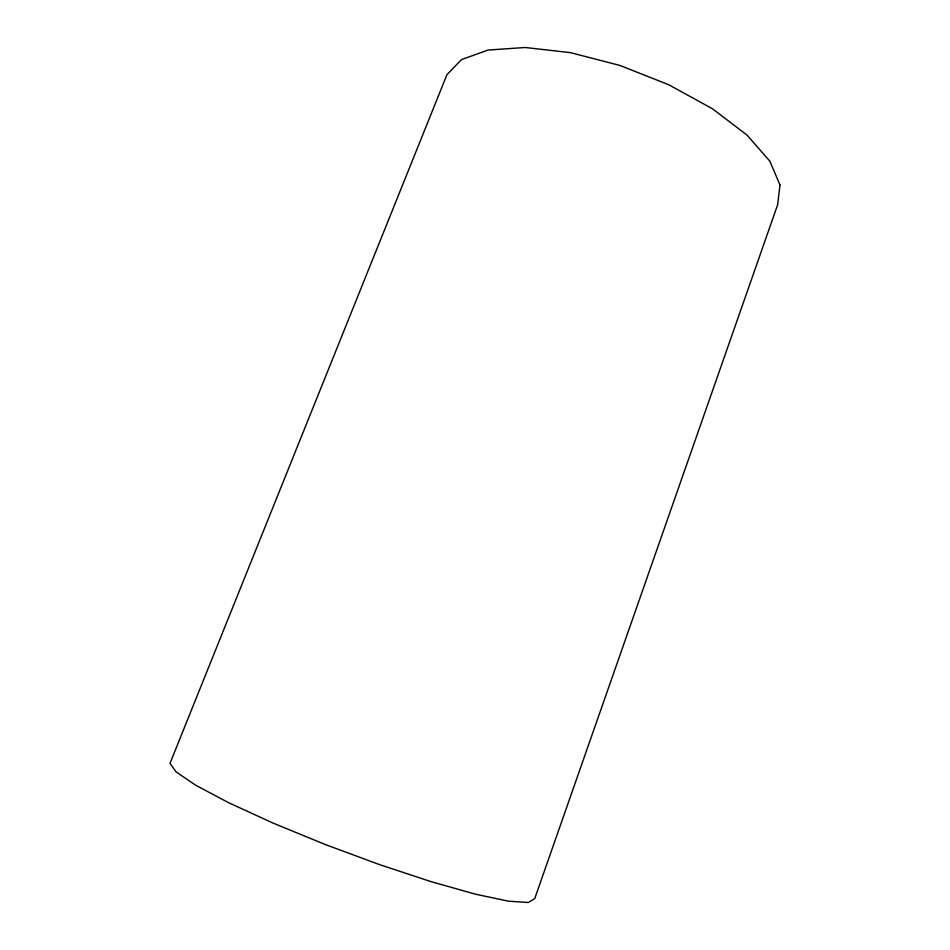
<?xml version="1.0" encoding="UTF-8"?>
<svg xmlns="http://www.w3.org/2000/svg" width="950" height="950" viewBox="0 0 950 950"><rect width="100%" height="100%" fill="white"/><g stroke="black" fill="none" stroke-linecap="round" stroke-linejoin="round"><path stroke-width="1.43" d="M779.962 184.977L777.634 204.761L534.731 898.605L528.331 902.5L508.499 901.182L475.558 894.211L431.383 881.731L379.537 864.607L324.924 844.384L272.959 823.044L228.629 802.703L195.641 785.199L175.999 771.828L170.038 763.278L446.928 74.694L461.569 59.565L488.074 50.053L525.243 47.5L570.487 52.654L619.899 65.431L668.8 84.764L712.488 108.787L747.044 135.09L769.88 161.215L779.962 184.977"/></g></svg>
